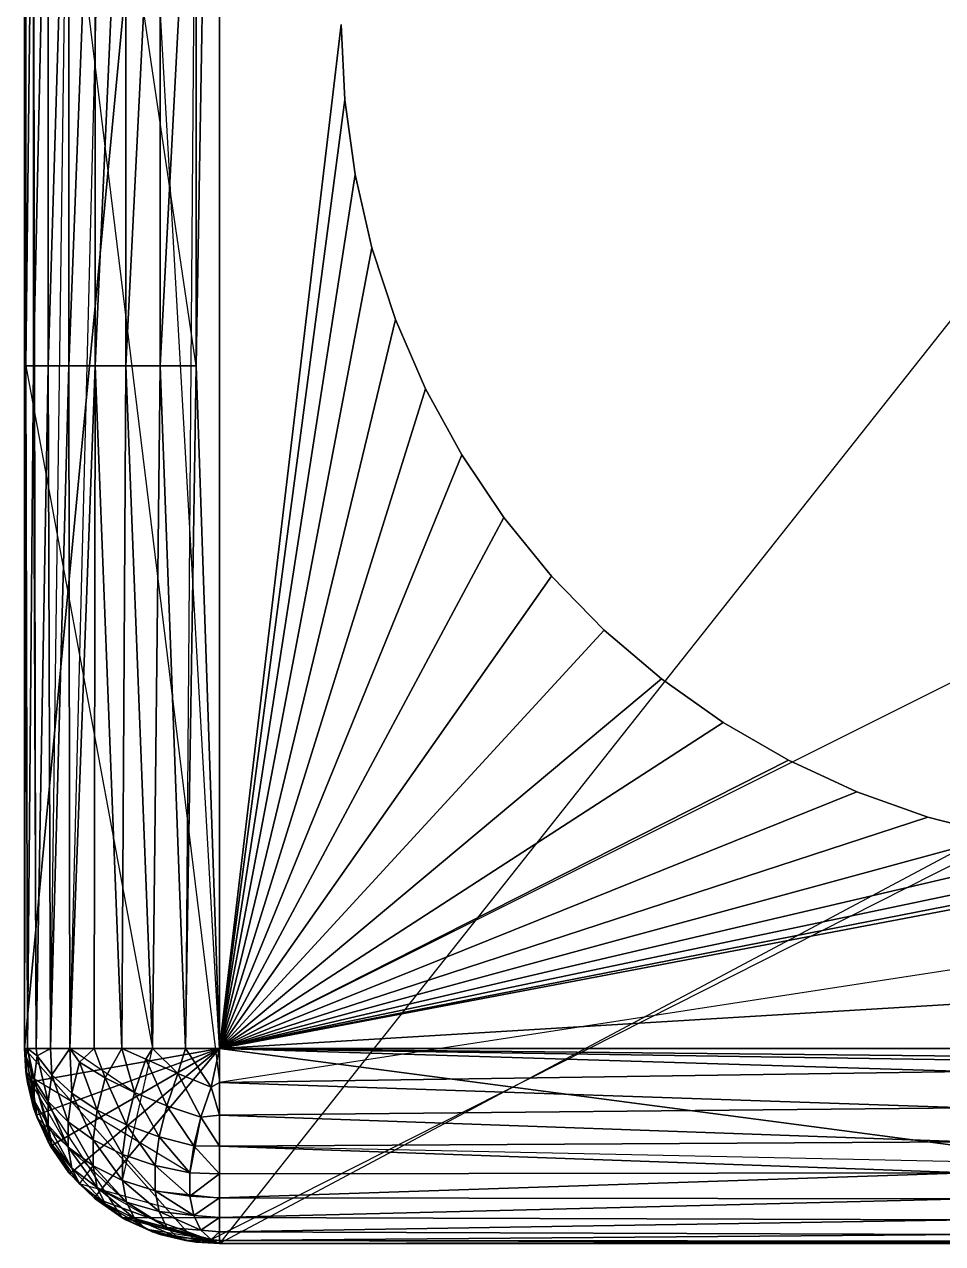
# Model space of a CAD drawing. Extents: x -1 to 48, y -1.5 to 23.
# Drawn here: x -0.97 to 8.25, y -1.47 to 10.77 of the extents above; entities that cross this region are included whole.
import ezdxf

# ---------------------------------------------------------------- set-up
doc = ezdxf.new("R2010")
doc.units = 0
doc.layers.get('0').update_dxf_attribs({"linetype": 'CONTINUOUS'})

msp = doc.modelspace()

# ---------------------------------------------------------------- linework, layer by layer
at = {"color": 7}
for points in [[(46.024, 23.012, 9.791), (0.984, 0.492, 9.791), (-0.974, 0.492, 9.791), (0.984, 21.054, 9.791), (0.984, 0.492, 9.791), (-0.274, 22.554, 9.791), (0.005, 22.75, 9.791), (0.984, 23.012, 9.791), (-0.274, 22.554, 9.791), (0.984, 23.012, 9.791), (0.005, 22.75, 9.791), (0.314, 22.894, 9.791), (0.984, 23.012, 9.791), (0.644, 22.982, 9.791), (0.984, 23.012, 9.791), (0.314, 22.894, 9.791), (0.644, 22.982, 9.791), (47.283, 22.554, 9.791)], [(46.467, 22.76, -1.832), (0.984, -1.466, 9.791), (0.984, -1.466, -0.979), (0.752, -1.452, 3.427), (0.984, -1.466, 9.791), (0.644, -1.436, 9.791), (0.752, -1.452, 3.427), (0.388, -1.373, 3.427), (0.644, -1.436, 9.791), (0.314, -1.348, 9.791), (0.388, -1.373, 3.427), (0.046, -1.227, 3.427), (0.314, -1.348, 9.791), (0.005, -1.204, 9.791), (0.046, -1.227, 3.427), (-0.263, -1.018, 3.427), (0.005, -1.204, 9.791), (-0.274, -1.008, 9.791), (-0.263, -1.018, 3.427), (-0.516, -0.767, 9.791), (-0.274, -1.008, 9.791), (-0.274, -1.008, 9.791), (0.005, -1.204, 9.791), (-0.263, -1.018, 3.427), (-0.274, -1.008, 9.791), (0.314, -1.348, -0.979), (0.388, -1.373, 3.427), (0.644, -1.436, -0.979), (0.314, -1.348, -0.979), (0.314, -1.348, -0.979), (0.046, -1.227, 3.427), (0.388, -1.373, 3.427), (0.314, -1.348, -0.979), (0.314, -1.348, -0.979), (0.005, -1.204, -0.979), (0.046, -1.227, 3.427), (0.314, -1.348, -0.979), (0.046, -1.227, 3.427), (0.005, -1.204, -0.979), (-0.263, -1.018, 3.427), (0.046, -1.227, 3.427), (-0.263, -1.018, 3.427), (0.005, -1.204, -0.979), (-0.274, -1.008, -0.979), (-0.263, -1.018, 3.427), (-0.516, -0.767, -0.979), (-0.263, -1.018, 3.427), (-0.274, -1.008, -0.979), (-0.516, -0.767, -0.979), (-0.516, -0.767, -0.979), (-0.526, -0.755, 3.427), (-0.263, -1.018, 3.427), (-0.516, -0.767, -0.979), (-0.516, -0.767, -0.979), (-0.712, -0.487, -0.979), (-0.526, -0.755, 3.427), (-0.516, -0.767, -0.979), (-0.526, -0.755, 3.427), (-0.712, -0.487, -0.979), (-0.734, -0.446, 3.427), (-0.526, -0.755, 3.427), (-0.712, -0.487, 9.791), (-0.734, -0.446, 3.427), (-0.856, -0.178, 9.791), (-0.712, -0.487, 9.791), (-0.712, -0.487, 9.791), (-0.526, -0.755, 3.427), (-0.734, -0.446, 3.427), (-0.712, -0.487, 9.791), (-0.712, -0.487, 9.791), (-0.516, -0.767, 9.791), (-0.526, -0.755, 3.427), (-0.712, -0.487, 9.791), (-0.526, -0.755, 3.427), (-0.516, -0.767, 9.791), (-0.263, -1.018, 3.427), (-0.526, -0.755, 3.427), (-0.712, -0.487, -0.979), (-0.856, -0.178, -0.979), (-0.734, -0.446, 3.427), (-0.712, -0.487, -0.979), (-0.734, -0.446, 3.427), (-0.856, -0.178, -0.979), (-0.881, -0.104, 3.427), (-0.734, -0.446, 3.427), (-0.856, -0.178, 9.791), (-0.881, -0.104, 3.427), (-0.944, 0.152, 9.791), (-0.856, -0.178, 9.791), (-0.856, -0.178, 9.791), (-0.734, -0.446, 3.427), (-0.881, -0.104, 3.427), (-0.856, -0.178, 9.791), (-0.856, -0.178, -0.979), (-0.944, 0.152, -0.979), (-0.881, -0.104, 3.427), (-0.856, -0.178, -0.979), (-0.881, -0.104, 3.427), (-0.944, 0.152, -0.979), (-0.96, 0.26, 3.427), (-0.881, -0.104, 3.427), (-0.944, 0.152, 9.791), (-0.96, 0.26, 3.427), (-0.974, 0.492, 9.791), (-0.944, 0.152, 9.791), (-0.944, 0.152, 9.791), (-0.881, -0.104, 3.427), (-0.96, 0.26, 3.427), (-0.944, 0.152, 9.791), (-0.944, 0.152, -0.979), (-0.974, 0.492, -0.979), (-0.96, 0.26, 3.427), (-0.944, 0.152, -0.979), (-0.96, 0.26, 3.427), (-0.974, 0.492, -0.979), (-0.974, 0.492, 9.791), (-0.96, 0.26, 3.427), (0.005, -1.204, 9.791), (0.314, -1.348, 9.791), (0.046, -1.227, 3.427), (0.005, -1.204, 9.791), (0.314, -1.348, 9.791), (0.644, -1.436, 9.791), (0.388, -1.373, 3.427), (0.314, -1.348, 9.791), (0.644, -1.436, 9.791), (0.984, -1.466, 9.791), (0.752, -1.452, 3.427), (0.644, -1.436, 9.791), (0.984, -1.466, -0.979), (0.644, -1.436, -0.979), (0.752, -1.452, 3.427), (0.984, -1.466, -0.979), (0.752, -1.452, 3.427), (0.644, -1.436, -0.979), (0.388, -1.373, 3.427), (0.752, -1.452, 3.427), (-0.974, 0.492, -0.979), (-0.974, 21.054, -0.979), (-0.974, 0.492, 9.791), (-0.974, 0.492, -0.979), (-0.974, 0.492, 9.791), (-0.974, 21.054, -0.979)], [(-0.734, 14.2, -1.918), (0.984, 0.152, -2.908), (0.984, 0.492, -2.937), (0.901, 0.106, -2.897), (0.984, 0.152, -2.908), (0.984, -0.178, -2.819), (0.901, 0.106, -2.897), (0.797, -0.196, -2.803), (0.984, -0.178, -2.819), (0.984, -0.487, -2.675), (0.797, -0.196, -2.803), (0.726, -0.486, -2.656), (0.984, -0.487, -2.675), (0.984, -0.767, -2.479), (0.726, -0.486, -2.656), (0.689, -0.754, -2.461), (0.984, -0.767, -2.479), (0.689, -0.99, -2.225), (0.689, -0.754, -2.461), (0.339, -0.683, -2.407), (0.689, -0.99, -2.225), (0.339, -0.936, -2.154), (0.339, -0.683, -2.407), (0.011, -0.571, -2.305), (0.339, -0.936, -2.154), (0.011, -0.833, -2.043), (0.011, -0.571, -2.305), (-0.284, -0.424, -2.157), (0.011, -0.833, -2.043), (-0.284, -0.686, -1.895), (-0.284, -0.424, -2.157), (-0.536, -0.245, -1.969), (-0.284, -0.686, -1.895), (-0.536, -0.498, -1.716), (-0.536, -0.245, -1.969), (-0.736, -0.041, -1.748), (-0.536, -0.498, -1.716), (-0.736, -0.277, -1.512), (-0.736, -0.041, -1.748), (-0.877, 0.181, -1.501), (-0.736, -0.277, -1.512), (-0.877, -0.029, -1.29), (-0.877, 0.181, -1.501), (-0.956, 0.413, -1.235), (-0.877, -0.029, -1.29), (-0.956, 0.236, -1.058), (-0.956, 0.413, -1.235), (-0.974, 0.492, -0.979), (-0.956, 0.236, -1.058), (-0.944, 0.152, -0.979), (-0.956, 0.236, -1.058), (-0.974, 0.492, -0.979), (-0.944, 0.152, -0.979), (-0.944, 0.152, -0.979), (-0.877, -0.029, -1.29), (-0.956, 0.236, -1.058), (-0.944, 0.152, -0.979), (-0.944, 0.152, -0.979), (-0.845, -0.203, -1.052), (-0.877, -0.029, -1.29), (-0.944, 0.152, -0.979), (-0.944, 0.152, -0.979), (-0.856, -0.178, -0.979), (-0.845, -0.203, -1.052), (-0.944, 0.152, -0.979), (-0.845, -0.203, -1.052), (-0.856, -0.178, -0.979), (-0.712, -0.487, -0.979), (-0.845, -0.203, -1.052), (-0.7, -0.472, -1.245), (-0.712, -0.487, -0.979), (-0.516, -0.767, -0.979), (-0.7, -0.472, -1.245), (-0.42, -0.866, -1.117), (-0.516, -0.767, -0.979), (-0.274, -1.008, -0.979), (-0.42, -0.866, -1.117), (-0.164, -1.067, -1.274), (-0.274, -1.008, -0.979), (0.005, -1.204, -0.979), (-0.164, -1.067, -1.274), (0.131, -1.214, -1.422), (0.005, -1.204, -0.979), (0.247, -1.319, -1.086), (0.131, -1.214, -1.422), (0.567, -1.405, -1.229), (0.247, -1.319, -1.086), (0.314, -1.348, -0.979), (0.567, -1.405, -1.229), (0.644, -1.436, -0.979), (0.567, -1.405, -1.229), (0.314, -1.348, -0.979), (0.644, -1.436, -0.979), (0.644, -1.436, -0.979), (0.901, -1.426, -1.365), (0.567, -1.405, -1.229), (0.644, -1.436, -0.979), (0.644, -1.436, -0.979), (0.984, -1.466, -0.979), (0.901, -1.426, -1.365), (0.644, -1.436, -0.979), (0.901, -1.426, -1.365), (0.984, -1.466, -0.979), (0.984, -1.436, -1.319), (0.901, -1.426, -1.365), (0.984, -1.348, -1.649), (0.901, -1.426, -1.365), (0.984, -1.436, -1.319), (0.984, -1.348, -1.649), (0.984, -1.348, -1.649), (0.797, -1.332, -1.667), (0.901, -1.426, -1.365), (0.984, -1.348, -1.649), (0.984, -1.348, -1.649), (0.984, -1.204, -1.958), (0.797, -1.332, -1.667), (0.984, -1.348, -1.649), (0.797, -1.332, -1.667), (0.984, -1.204, -1.958), (0.726, -1.185, -1.957), (0.797, -1.332, -1.667), (0.378, -1.145, -1.866), (0.726, -1.185, -1.957), (0.339, -0.936, -2.154), (0.378, -1.145, -1.866), (0.011, -0.833, -2.043), (0.339, -0.936, -2.154), (0.011, -0.571, -2.305), (0.011, -0.833, -2.043), (0.011, -0.833, -2.043), (0.378, -1.145, -1.866), (0.339, -0.936, -2.154), (0.011, -0.833, -2.043), (0.011, -0.833, -2.043), (0.052, -1.05, -1.745), (0.378, -1.145, -1.866), (0.011, -0.833, -2.043), (0.011, -0.833, -2.043), (-0.284, -0.686, -1.895), (0.052, -1.05, -1.745), (0.011, -0.833, -2.043), (0.011, -0.833, -2.043), (-0.284, -0.424, -2.157), (-0.284, -0.686, -1.895), (0.011, -0.833, -2.043), (0.314, 0.492, -2.819), (0.567, 0.242, -2.876), (0.644, 0.492, -2.908), (0.314, 0.492, -2.819), (0.314, 0.492, -2.819), (0.247, 0.386, -2.79), (0.567, 0.242, -2.876), (0.314, 0.492, -2.819), (0.314, 0.492, -2.819), (0.005, 0.492, -2.675), (0.247, 0.386, -2.79), (0.314, 0.492, -2.819), (0.247, 0.386, -2.79), (0.005, 0.492, -2.675), (0.131, 0.05, -2.685), (0.247, 0.386, -2.79), (0.455, -0.083, -2.775), (0.131, 0.05, -2.685), (0.378, -0.395, -2.617), (0.455, -0.083, -2.775), (0.726, -0.486, -2.656), (0.378, -0.395, -2.617), (0.689, -0.754, -2.461), (0.726, -0.486, -2.656), (0.726, -0.486, -2.656), (0.455, -0.083, -2.775), (0.378, -0.395, -2.617), (0.726, -0.486, -2.656), (0.726, -0.486, -2.656), (0.797, -0.196, -2.803), (0.455, -0.083, -2.775), (0.726, -0.486, -2.656), (0.455, -0.083, -2.775), (0.797, -0.196, -2.803), (0.567, 0.242, -2.876), (0.455, -0.083, -2.775), (0.247, 0.386, -2.79), (0.455, -0.083, -2.775), (0.567, 0.242, -2.876), (0.247, 0.386, -2.79), (0.247, 0.386, -2.79), (0.131, 0.05, -2.685), (0.455, -0.083, -2.775), (0.247, 0.386, -2.79), (0.131, 0.05, -2.685), (0.005, 0.492, -2.675), (-0.164, 0.197, -2.538), (0.131, 0.05, -2.685), (0.052, -0.273, -2.522), (-0.164, 0.197, -2.538), (-0.243, -0.126, -2.374), (0.052, -0.273, -2.522), (0.011, -0.571, -2.305), (-0.243, -0.126, -2.374), (-0.284, -0.424, -2.157), (0.011, -0.571, -2.305), (0.011, -0.571, -2.305), (0.052, -0.273, -2.522), (-0.243, -0.126, -2.374), (0.011, -0.571, -2.305), (0.011, -0.571, -2.305), (0.339, -0.683, -2.407), (0.052, -0.273, -2.522), (0.011, -0.571, -2.305), (0.052, -0.273, -2.522), (0.339, -0.683, -2.407), (0.378, -0.395, -2.617), (0.052, -0.273, -2.522), (0.131, 0.05, -2.685), (0.052, -0.273, -2.522), (0.378, -0.395, -2.617), (0.131, 0.05, -2.685), (0.131, 0.05, -2.685), (-0.164, 0.197, -2.538), (0.052, -0.273, -2.522), (0.131, 0.05, -2.685), (-0.516, 0.492, -2.238), (-0.42, 0.355, -2.337), (-0.274, 0.492, -2.479), (-0.516, 0.492, -2.238), (-0.516, 0.492, -2.238), (-0.497, 0.043, -2.179), (-0.42, 0.355, -2.337), (-0.516, 0.492, -2.238), (-0.516, 0.492, -2.238), (-0.7, 0.227, -1.943), (-0.497, 0.043, -2.179), (-0.516, 0.492, -2.238), (-0.516, 0.492, -2.238), (-0.712, 0.492, -1.958), (-0.7, 0.227, -1.943), (-0.516, 0.492, -2.238), (-0.7, 0.227, -1.943), (-0.712, 0.492, -1.958), (-0.845, 0.42, -1.674), (-0.7, 0.227, -1.943), (-0.736, -0.041, -1.748), (-0.845, 0.42, -1.674), (-0.877, 0.181, -1.501), (-0.736, -0.041, -1.748), (-0.736, -0.041, -1.748), (-0.7, 0.227, -1.943), (-0.845, 0.42, -1.674), (-0.736, -0.041, -1.748), (-0.736, -0.041, -1.748), (-0.536, -0.245, -1.969), (-0.7, 0.227, -1.943), (-0.736, -0.041, -1.748), (-0.7, 0.227, -1.943), (-0.536, -0.245, -1.969), (-0.497, 0.043, -2.179), (-0.7, 0.227, -1.943), (-0.497, 0.043, -2.179), (-0.536, -0.245, -1.969), (-0.284, -0.424, -2.157), (-0.497, 0.043, -2.179), (-0.243, -0.126, -2.374), (-0.497, 0.043, -2.179), (-0.284, -0.424, -2.157), (-0.243, -0.126, -2.374), (-0.243, -0.126, -2.374), (-0.42, 0.355, -2.337), (-0.497, 0.043, -2.179), (-0.243, -0.126, -2.374), (-0.243, -0.126, -2.374), (-0.164, 0.197, -2.538), (-0.42, 0.355, -2.337), (-0.243, -0.126, -2.374), (-0.42, 0.355, -2.337), (-0.164, 0.197, -2.538), (-0.274, 0.492, -2.479), (-0.42, 0.355, -2.337), (-0.274, 0.492, -2.479), (-0.164, 0.197, -2.538), (0.005, 0.492, -2.675), (-0.274, 0.492, -2.479), (-0.712, 0.492, -1.958), (-0.856, 0.492, -1.649), (-0.845, 0.42, -1.674), (-0.712, 0.492, -1.958), (-0.845, 0.42, -1.674), (-0.856, 0.492, -1.649), (-0.944, 0.492, -1.319), (-0.845, 0.42, -1.674), (-0.877, 0.181, -1.501), (-0.944, 0.492, -1.319), (-0.956, 0.413, -1.235), (-0.877, 0.181, -1.501), (-0.877, 0.181, -1.501), (-0.845, 0.42, -1.674), (-0.944, 0.492, -1.319), (-0.877, 0.181, -1.501), (-0.944, 0.492, -1.319), (-0.974, 0.492, -0.979), (-0.956, 0.413, -1.235), (-0.944, 0.492, -1.319), (-0.845, -0.203, -1.052), (-0.712, -0.487, -0.979), (-0.7, -0.472, -1.245), (-0.845, -0.203, -1.052), (-0.877, -0.029, -1.29), (-0.7, -0.472, -1.245), (-0.736, -0.277, -1.512), (-0.877, -0.029, -1.29), (-0.877, 0.181, -1.501), (-0.877, -0.029, -1.29), (-0.736, -0.277, -1.512), (-0.877, 0.181, -1.501), (-0.7, -0.472, -1.245), (-0.516, -0.767, -0.979), (-0.42, -0.866, -1.117), (-0.7, -0.472, -1.245), (-0.497, -0.708, -1.429), (-0.42, -0.866, -1.117), (-0.164, -1.067, -1.274), (-0.497, -0.708, -1.429), (-0.243, -0.903, -1.597), (-0.164, -1.067, -1.274), (0.131, -1.214, -1.422), (-0.243, -0.903, -1.597), (0.052, -1.05, -1.745), (0.131, -1.214, -1.422), (0.455, -1.304, -1.554), (0.052, -1.05, -1.745), (0.378, -1.145, -1.866), (0.455, -1.304, -1.554), (0.797, -1.332, -1.667), (0.378, -1.145, -1.866), (0.726, -1.185, -1.957), (0.378, -1.145, -1.866), (0.797, -1.332, -1.667), (0.726, -1.185, -1.957), (-0.42, -0.866, -1.117), (-0.274, -1.008, -0.979), (-0.164, -1.067, -1.274), (-0.42, -0.866, -1.117), (0.005, -1.204, -0.979), (0.314, -1.348, -0.979), (0.247, -1.319, -1.086), (0.005, -1.204, -0.979), (0.984, -1.204, -1.958), (0.984, -1.008, -2.238), (0.726, -1.185, -1.957), (0.984, -1.204, -1.958), (0.726, -1.185, -1.957), (0.984, -1.008, -2.238), (0.689, -0.99, -2.225), (0.726, -1.185, -1.957), (0.339, -0.936, -2.154), (0.689, -0.99, -2.225), (0.339, -0.683, -2.407), (0.339, -0.936, -2.154), (0.339, -0.936, -2.154), (0.726, -1.185, -1.957), (0.689, -0.99, -2.225), (0.339, -0.936, -2.154), (0.984, -1.008, -2.238), (0.984, -0.767, -2.479), (0.689, -0.99, -2.225), (0.984, -1.008, -2.238), (0.689, -0.99, -2.225), (0.984, -0.767, -2.479), (0.689, -0.754, -2.461), (0.689, -0.99, -2.225), (0.984, -0.767, -2.479), (0.984, -0.487, -2.675), (0.726, -0.486, -2.656), (0.984, -0.767, -2.479), (0.984, -0.487, -2.675), (0.984, -0.178, -2.819), (0.797, -0.196, -2.803), (0.984, -0.487, -2.675), (0.984, -0.178, -2.819), (0.984, 0.152, -2.908), (0.901, 0.106, -2.897), (0.984, -0.178, -2.819), (0.984, 0.492, -2.937), (0.644, 0.492, -2.908), (0.901, 0.106, -2.897), (0.984, 0.492, -2.937), (0.901, 0.106, -2.897), (0.644, 0.492, -2.908), (0.567, 0.242, -2.876), (0.901, 0.106, -2.897), (0.797, -0.196, -2.803), (0.901, 0.106, -2.897), (0.567, 0.242, -2.876), (0.797, -0.196, -2.803), (0.689, -0.754, -2.461), (0.378, -0.395, -2.617), (0.339, -0.683, -2.407), (0.689, -0.754, -2.461), (-0.956, 0.236, -1.058), (-0.877, -0.029, -1.29), (-0.956, 0.413, -1.235), (-0.956, 0.236, -1.058), (-0.536, -0.498, -1.716), (-0.736, -0.041, -1.748), (-0.736, -0.277, -1.512), (-0.536, -0.498, -1.716), (-0.497, -0.708, -1.429), (-0.736, -0.277, -1.512), (-0.7, -0.472, -1.245), (-0.497, -0.708, -1.429), (-0.42, -0.866, -1.117), (-0.497, -0.708, -1.429), (-0.7, -0.472, -1.245), (-0.42, -0.866, -1.117), (-0.284, -0.686, -1.895), (-0.536, -0.245, -1.969), (-0.536, -0.498, -1.716), (-0.284, -0.686, -1.895), (-0.243, -0.903, -1.597), (-0.536, -0.498, -1.716), (-0.497, -0.708, -1.429), (-0.243, -0.903, -1.597), (-0.164, -1.067, -1.274), (-0.243, -0.903, -1.597), (-0.497, -0.708, -1.429), (-0.164, -1.067, -1.274), (-0.497, -0.708, -1.429), (-0.536, -0.498, -1.716), (-0.736, -0.277, -1.512), (-0.497, -0.708, -1.429), (-0.845, -0.203, -1.052), (-0.7, -0.472, -1.245), (-0.877, -0.029, -1.29), (-0.845, -0.203, -1.052), (0.052, -1.05, -1.745), (-0.284, -0.686, -1.895), (-0.243, -0.903, -1.597), (0.052, -1.05, -1.745), (0.131, -1.214, -1.422), (0.052, -1.05, -1.745), (-0.243, -0.903, -1.597), (0.131, -1.214, -1.422), (-0.243, -0.903, -1.597), (-0.284, -0.686, -1.895), (-0.536, -0.498, -1.716), (-0.243, -0.903, -1.597), (0.455, -1.304, -1.554), (0.378, -1.145, -1.866), (0.052, -1.05, -1.745), (0.455, -1.304, -1.554), (0.005, -1.204, -0.979), (0.131, -1.214, -1.422), (-0.164, -1.067, -1.274), (0.005, -1.204, -0.979), (0.901, -1.426, -1.365), (0.797, -1.332, -1.667), (0.455, -1.304, -1.554), (0.901, -1.426, -1.365), (0.567, -1.405, -1.229), (0.455, -1.304, -1.554), (0.131, -1.214, -1.422), (0.567, -1.405, -1.229), (0.247, -1.319, -1.086), (0.567, -1.405, -1.229), (0.131, -1.214, -1.422), (0.247, -1.319, -1.086), (0.901, -1.426, -1.365), (0.455, -1.304, -1.554), (0.567, -1.405, -1.229), (0.901, -1.426, -1.365), (46.024, 21.394, -2.908)], [(-0.974, 21.054, -0.979), (-0.974, 0.492, -0.979), (-0.974, 0.492, -0.979), (-0.96, 7.346, -1.212), (-0.96, 14.2, -1.212), (-0.974, 0.492, -0.979), (-0.974, 0.492, -0.979), (-0.944, 0.492, -1.319), (-0.96, 7.346, -1.212), (-0.974, 0.492, -0.979), (-0.96, 7.346, -1.212), (-0.944, 0.492, -1.319), (-0.881, 7.346, -1.575), (-0.96, 7.346, -1.212), (-0.881, 14.2, -1.575), (-0.881, 7.346, -1.575), (-0.734, 14.2, -1.918)], [(-0.974, 21.054, 9.791), (-0.974, 0.492, 9.791), (-0.974, 21.054, 9.791)], [(46.024, -1.466, 9.791), (0.644, -1.436, 9.791), (0.314, -1.348, 9.791), (0.984, -1.466, 9.791), (0.644, -1.436, 9.791), (0.984, -1.466, 9.791), (0.314, -1.348, 9.791), (0.005, -1.204, 9.791), (0.984, -1.466, 9.791), (-0.274, -1.008, 9.791), (0.984, -1.466, 9.791), (0.005, -1.204, 9.791), (-0.274, -1.008, 9.791), (-0.274, -1.008, 9.791), (0.984, 0.492, 9.791), (0.984, -1.466, 9.791), (-0.274, -1.008, 9.791), (-0.274, -1.008, 9.791), (-0.516, -0.767, 9.791), (0.984, 0.492, 9.791), (-0.274, -1.008, 9.791), (0.984, 0.492, 9.791), (-0.516, -0.767, 9.791), (-0.712, -0.487, 9.791), (0.984, 0.492, 9.791), (-0.856, -0.178, 9.791), (0.984, 0.492, 9.791), (-0.712, -0.487, 9.791), (-0.856, -0.178, 9.791), (-0.856, -0.178, 9.791), (-0.944, 0.152, 9.791), (0.984, 0.492, 9.791), (-0.856, -0.178, 9.791), (0.984, 0.492, 9.791), (-0.944, 0.152, 9.791), (-0.974, 0.492, 9.791), (0.984, 0.492, 9.791), (0.984, 21.054, 9.791), (-0.974, 0.492, 9.791), (-0.974, 21.054, 9.791)], [(-0.96, 14.2, -1.212), (-0.96, 7.346, -1.212), (-0.96, 7.346, -1.212), (-0.881, 7.346, -1.575), (-0.881, 14.2, -1.575), (-0.96, 7.346, -1.212), (0.314, 0.492, -2.819), (0.644, 0.492, -2.908), (0.388, 7.346, -2.844), (0.314, 0.492, -2.819), (0.388, 7.346, -2.844), (0.644, 0.492, -2.908), (0.752, 7.346, -2.924), (0.388, 7.346, -2.844), (0.752, 14.2, -2.924), (0.752, 7.346, -2.924), (0.984, 21.054, -2.937)], [(0.046, 14.2, -2.698), (-0.263, 7.346, -2.489), (-0.263, 14.2, -2.489), (-0.526, 7.346, -2.226), (-0.263, 7.346, -2.489), (-0.516, 0.492, -2.238), (-0.526, 7.346, -2.226), (-0.712, 0.492, -1.958), (-0.516, 0.492, -2.238), (-0.516, 0.492, -2.238), (-0.263, 7.346, -2.489), (-0.526, 7.346, -2.226), (-0.516, 0.492, -2.238), (-0.516, 0.492, -2.238), (-0.274, 0.492, -2.479), (-0.263, 7.346, -2.489), (-0.516, 0.492, -2.238), (0.005, 21.054, -2.675)], [(0.752, 14.2, -2.924), (0.388, 7.346, -2.844), (0.752, 7.346, -2.924), (0.752, 14.2, -2.924), (0.644, 0.492, -2.908), (0.984, 0.492, -2.937), (0.752, 7.346, -2.924), (0.644, 0.492, -2.908), (0.752, 7.346, -2.924), (0.984, 0.492, -2.937), (0.984, 21.054, -2.937), (0.752, 7.346, -2.924), (-0.263, 14.2, -2.489), (-0.263, 7.346, -2.489), (0.046, 14.2, -2.698)], [(0.984, 21.054, -2.937), (0.984, 0.492, -2.937), (0.984, 21.054, -2.937)], [(46.024, 21.054, 9.791), (0.984, 21.054, 0), (0.984, 21.054, 9.791), (46.024, 21.054, 9.791), (0.984, 21.054, 0), (0.984, 0.492, 0), (0.984, 21.054, 9.791), (0.984, 21.054, 0), (0.984, 21.054, 9.791), (0.984, 0.492, 0), (0.984, 0.492, 9.791), (0.984, 21.054, 9.791), (46.024, 0.492, 0)], [(9.579, 2.505, 0), (0.984, 0.492, 0), (0.984, 0.492, 0), (8.098, 2.814, 0), (8.832, 2.626, 0), (0.984, 0.492, 0), (0.984, 0.492, 0), (7.385, 3.068, 0), (8.098, 2.814, 0), (0.984, 0.492, 0), (0.984, 0.492, 0), (6.698, 3.386, 0), (7.385, 3.068, 0), (0.984, 0.492, 0), (0.984, 0.492, 0), (6.042, 3.765, 0), (6.698, 3.386, 0), (0.984, 0.492, 0), (0.984, 0.492, 0), (5.424, 4.202, 0), (6.042, 3.765, 0), (0.984, 0.492, 0), (0.984, 0.492, 0), (4.848, 4.693, 0), (5.424, 4.202, 0), (0.984, 0.492, 0), (0.984, 0.492, 0), (4.318, 5.235, 0), (4.848, 4.693, 0), (0.984, 0.492, 0), (0.984, 0.492, 0), (3.841, 5.822, 0), (4.318, 5.235, 0), (0.984, 0.492, 0), (0.984, 0.492, 0), (3.419, 6.451, 0), (3.841, 5.822, 0), (0.984, 0.492, 0), (0.984, 0.492, 0), (3.055, 7.115, 0), (3.419, 6.451, 0), (0.984, 0.492, 0), (0.984, 0.492, 0), (2.754, 7.81, 0), (3.055, 7.115, 0), (0.984, 0.492, 0), (0.984, 0.492, 0), (2.516, 8.529, 0), (2.754, 7.81, 0), (0.984, 0.492, 0), (0.984, 0.492, 0), (2.346, 9.266, 0), (2.516, 8.529, 0), (0.984, 0.492, 0), (0.984, 0.492, 0), (2.243, 10.017, 0), (2.346, 9.266, 0), (0.984, 0.492, 0), (0.984, 0.492, 0), (2.208, 10.773, 0), (2.243, 10.017, 0), (0.984, 0.492, 0), (0.984, 0.492, 0), (0.984, 21.054, 0)], [(15.859, 17.312, 0), (0.984, -1.466, -0.979), (15.847, -1.466, 4.896)], [(-0.96, 14.2, -1.212), (-0.974, 0.492, -0.979), (-0.96, 14.2, -1.212)], [(-0.881, 14.2, -1.575), (-0.96, 7.346, -1.212), (-0.881, 14.2, -1.575)], [(-0.526, 14.2, -2.226), (-0.734, 7.346, -1.918), (-0.734, 14.2, -1.918), (-0.881, 7.346, -1.575), (-0.734, 7.346, -1.918), (-0.856, 0.492, -1.649), (-0.881, 7.346, -1.575), (-0.944, 0.492, -1.319), (-0.856, 0.492, -1.649), (-0.856, 0.492, -1.649), (-0.734, 7.346, -1.918), (-0.881, 7.346, -1.575), (-0.856, 0.492, -1.649), (-0.881, 14.2, -1.575)], [(-0.263, 14.2, -2.489), (-0.526, 7.346, -2.226), (-0.526, 14.2, -2.226), (-0.734, 7.346, -1.918), (-0.526, 7.346, -2.226), (-0.712, 0.492, -1.958), (-0.734, 7.346, -1.918), (-0.856, 0.492, -1.649), (-0.712, 0.492, -1.958), (-0.712, 0.492, -1.958), (-0.526, 7.346, -2.226), (-0.734, 7.346, -1.918), (-0.712, 0.492, -1.958), (-0.526, 14.2, -2.226)], [(-0.734, 14.2, -1.918), (-0.734, 7.346, -1.918), (-0.526, 14.2, -2.226)], [(-0.526, 14.2, -2.226), (-0.526, 7.346, -2.226), (-0.263, 14.2, -2.489)], [(0.388, 14.2, -2.844), (0.046, 7.346, -2.698), (0.046, 14.2, -2.698), (-0.263, 7.346, -2.489), (0.046, 7.346, -2.698), (0.005, 0.492, -2.675), (-0.263, 7.346, -2.489), (-0.274, 0.492, -2.479), (0.005, 0.492, -2.675), (0.005, 0.492, -2.675), (0.046, 7.346, -2.698), (-0.263, 7.346, -2.489), (0.005, 0.492, -2.675), (0.005, 0.492, -2.675), (0.314, 0.492, -2.819), (0.046, 7.346, -2.698), (0.005, 0.492, -2.675), (0.046, 7.346, -2.698), (0.314, 0.492, -2.819), (0.388, 7.346, -2.844), (0.046, 7.346, -2.698), (0.388, 14.2, -2.844), (0.388, 7.346, -2.844), (0.752, 14.2, -2.924)], [(0.388, 14.2, -2.844), (0.046, 7.346, -2.698), (0.388, 7.346, -2.844), (0.388, 14.2, -2.844)], [(0.046, 14.2, -2.698), (0.046, 7.346, -2.698), (0.388, 14.2, -2.844)], [(8.832, 2.626, -2.937), (0.984, 0.492, -2.937), (9.579, 2.505, -2.937), (0.984, 0.492, -2.937), (8.832, 2.626, -2.937), (8.098, 2.814, -2.937), (0.984, 0.492, -2.937), (7.385, 3.068, -2.937), (0.984, 0.492, -2.937), (8.098, 2.814, -2.937), (7.385, 3.068, -2.937), (7.385, 3.068, -2.937), (6.698, 3.386, -2.937), (0.984, 0.492, -2.937), (7.385, 3.068, -2.937), (0.984, 0.492, -2.937), (6.698, 3.386, -2.937), (6.042, 3.765, -2.937), (0.984, 0.492, -2.937), (5.424, 4.202, -2.937), (0.984, 0.492, -2.937), (6.042, 3.765, -2.937), (5.424, 4.202, -2.937), (5.424, 4.202, -2.937), (4.848, 4.693, -2.937), (0.984, 0.492, -2.937), (5.424, 4.202, -2.937), (0.984, 0.492, -2.937), (4.848, 4.693, -2.937), (4.318, 5.235, -2.937), (0.984, 0.492, -2.937), (3.841, 5.822, -2.937), (0.984, 0.492, -2.937), (4.318, 5.235, -2.937), (3.841, 5.822, -2.937), (3.841, 5.822, -2.937), (3.419, 6.451, -2.937), (0.984, 0.492, -2.937), (3.841, 5.822, -2.937), (0.984, 0.492, -2.937), (3.419, 6.451, -2.937), (3.055, 7.115, -2.937), (0.984, 0.492, -2.937), (2.754, 7.81, -2.937), (0.984, 0.492, -2.937), (3.055, 7.115, -2.937), (2.754, 7.81, -2.937), (2.754, 7.81, -2.937), (2.516, 8.529, -2.937), (0.984, 0.492, -2.937), (2.754, 7.81, -2.937), (0.984, 0.492, -2.937), (2.516, 8.529, -2.937), (2.346, 9.266, -2.937), (0.984, 0.492, -2.937), (2.243, 10.017, -2.937), (0.984, 0.492, -2.937), (2.346, 9.266, -2.937), (2.243, 10.017, -2.937), (2.243, 10.017, -2.937), (2.208, 10.773, -2.937), (0.984, 0.492, -2.937), (2.243, 10.017, -2.937), (0.984, 0.492, -2.937), (2.208, 10.773, -2.937)], [(2.208, 10.773, 0), (0.984, 0.492, 0), (2.208, 10.773, 0)], [(8.832, 2.626, 0), (8.098, 2.814, 0), (8.832, 2.626, -2.937), (8.098, 2.814, -2.937), (8.098, 2.814, 0), (7.385, 3.068, 0), (8.098, 2.814, -2.937), (7.385, 3.068, -2.937), (7.385, 3.068, 0), (6.698, 3.386, 0), (7.385, 3.068, -2.937), (6.698, 3.386, -2.937), (6.698, 3.386, 0), (6.042, 3.765, 0), (6.698, 3.386, -2.937), (6.042, 3.765, -2.937), (6.042, 3.765, 0), (5.424, 4.202, 0), (6.042, 3.765, -2.937), (5.424, 4.202, -2.937), (5.424, 4.202, 0), (4.848, 4.693, 0), (5.424, 4.202, -2.937), (4.848, 4.693, -2.937), (4.848, 4.693, 0), (4.318, 5.235, 0), (4.848, 4.693, -2.937), (4.318, 5.235, -2.937), (4.318, 5.235, 0), (3.841, 5.822, 0), (4.318, 5.235, -2.937), (3.841, 5.822, -2.937), (3.841, 5.822, 0), (3.419, 6.451, 0), (3.841, 5.822, -2.937), (3.419, 6.451, -2.937), (3.419, 6.451, 0), (3.055, 7.115, 0), (3.419, 6.451, -2.937), (3.055, 7.115, -2.937), (3.055, 7.115, 0), (2.754, 7.81, 0), (3.055, 7.115, -2.937), (2.754, 7.81, -2.937), (2.754, 7.81, 0), (2.516, 8.529, 0), (2.754, 7.81, -2.937), (2.516, 8.529, -2.937), (2.516, 8.529, 0), (2.346, 9.266, 0), (2.516, 8.529, -2.937), (2.346, 9.266, -2.937), (2.346, 9.266, 0), (2.243, 10.017, 0), (2.346, 9.266, -2.937), (2.243, 10.017, -2.937), (2.243, 10.017, 0), (2.208, 10.773, 0), (2.243, 10.017, -2.937), (2.208, 10.773, -2.937)], [(8.832, 2.626, -2.937), (8.098, 2.814, 0), (8.098, 2.814, -2.937), (8.832, 2.626, -2.937), (8.098, 2.814, -2.937), (7.385, 3.068, 0), (7.385, 3.068, -2.937), (8.098, 2.814, -2.937), (7.385, 3.068, -2.937), (6.698, 3.386, 0), (6.698, 3.386, -2.937), (7.385, 3.068, -2.937), (6.698, 3.386, -2.937), (6.042, 3.765, 0), (6.042, 3.765, -2.937), (6.698, 3.386, -2.937), (6.042, 3.765, -2.937), (5.424, 4.202, 0), (5.424, 4.202, -2.937), (6.042, 3.765, -2.937), (5.424, 4.202, -2.937), (4.848, 4.693, 0), (4.848, 4.693, -2.937), (5.424, 4.202, -2.937), (4.848, 4.693, -2.937), (4.318, 5.235, 0), (4.318, 5.235, -2.937), (4.848, 4.693, -2.937), (4.318, 5.235, -2.937), (3.841, 5.822, 0), (3.841, 5.822, -2.937), (4.318, 5.235, -2.937), (3.841, 5.822, -2.937), (3.419, 6.451, 0), (3.419, 6.451, -2.937), (3.841, 5.822, -2.937), (3.419, 6.451, -2.937), (3.055, 7.115, 0), (3.055, 7.115, -2.937), (3.419, 6.451, -2.937), (3.055, 7.115, -2.937), (2.754, 7.81, 0), (2.754, 7.81, -2.937), (3.055, 7.115, -2.937), (2.754, 7.81, -2.937), (2.516, 8.529, 0), (2.516, 8.529, -2.937), (2.754, 7.81, -2.937), (2.516, 8.529, -2.937), (2.346, 9.266, 0), (2.346, 9.266, -2.937), (2.516, 8.529, -2.937), (2.346, 9.266, -2.937), (2.243, 10.017, 0), (2.243, 10.017, -2.937), (2.346, 9.266, -2.937), (2.243, 10.017, -2.937), (2.208, 10.773, 0)], [(2.208, 10.773, -2.937), (2.243, 10.017, -2.937), (2.208, 10.773, -2.937)], [(47.743, 7.346, -1.918), (0.984, 0.152, -2.908), (8.491, 0.26, -2.924), (0.984, 0.492, -2.937), (0.984, 0.152, -2.908), (0.984, 0.152, -2.908), (8.491, -0.104, -2.844)], [(10.335, 2.453, 0), (0.984, 0.492, 0), (0.984, 0.492, 0), (8.832, 2.626, 0)], [(46.024, 0.492, -2.937), (11.844, 2.555, -2.937), (0.984, 0.492, -2.937), (46.024, 0.492, -2.937)], [(11.092, 2.469, -2.937), (0.984, 0.492, -2.937), (11.844, 2.555, -2.937), (0.984, 0.492, -2.937), (11.092, 2.469, -2.937)], [(35.165, 2.555, 0), (11.844, 2.555, 0), (0.984, 0.492, 0), (35.165, 2.555, 0)], [(46.024, 0.492, 0), (0.984, 0.492, 0), (0.984, 0.492, 0), (11.844, 2.555, 0)], [(35.165, 2.555, 0), (0.984, 0.492, 0), (0.984, 0.492, 0), (11.092, 2.469, 0)], [(11.844, 2.555, 0), (0.984, 0.492, 0), (0.984, 0.492, 0), (10.335, 2.453, 0)], [(10.335, 2.453, -2.937), (0.984, 0.492, -2.937), (9.579, 2.505, -2.937), (0.984, 0.492, -2.937), (10.335, 2.453, -2.937)], [(11.092, 2.469, 0), (0.984, 0.492, 0), (0.984, 0.492, 0), (9.579, 2.505, 0)], [(31.011, -0.755, -2.489), (23.504, -0.446, -2.698), (31.011, -0.446, -2.698), (23.504, -0.104, -2.844), (23.504, -0.446, -2.698), (15.998, -0.104, -2.844), (23.504, -0.104, -2.844), (15.998, 0.26, -2.924), (15.998, -0.104, -2.844), (8.491, 0.26, -2.924), (15.998, 0.26, -2.924), (0.984, 0.492, -2.937), (8.491, 0.26, -2.924), (8.491, 0.26, -2.924), (15.998, -0.104, -2.844), (15.998, 0.26, -2.924), (8.491, 0.26, -2.924), (46.024, -1.008, -2.238)], [(46.024, 0.492, -2.937), (0.984, 0.492, -2.937), (23.504, 0.26, -2.924), (46.024, 0.492, -2.937), (23.504, 0.26, -2.924), (0.984, 0.492, -2.937), (15.998, 0.26, -2.924), (23.504, 0.26, -2.924), (23.504, -0.104, -2.844), (23.504, 0.26, -2.924), (15.998, 0.26, -2.924), (23.504, -0.104, -2.844), (23.504, -0.446, -2.698), (23.504, -0.104, -2.844), (15.998, -0.104, -2.844), (23.504, -0.446, -2.698), (38.518, -0.446, -2.698)], [(46.364, -1.436, 9.791), (15.847, 0.492, 9.791), (15.847, -1.466, 9.791), (0.984, 0.492, 9.791), (15.847, 0.492, 9.791), (0.984, 0.492, 9.791), (15.847, -1.466, 9.791), (0.984, -1.466, 9.791), (0.984, 0.492, 9.791), (47.983, 0.492, 9.791)], [(46.024, 0.492, 9.791), (15.847, 0.492, 9.791), (0.984, 0.492, 9.791), (15.847, 0.492, 4.896), (15.847, 0.492, 9.791), (15.847, 0.492, 4.896), (0.984, 0.492, 9.791), (0.984, 0.492, 0), (15.847, 0.492, 4.896), (46.024, 0.492, 0), (15.847, 0.492, 4.896), (0.984, 0.492, 0), (46.024, 0.492, 0)], [(8.491, 0.26, -2.924), (0.984, 0.152, -2.908), (0.984, 0.152, -2.908), (0.984, -0.178, -2.819), (8.491, -0.104, -2.844), (0.984, 0.152, -2.908), (8.491, -0.104, -2.844), (0.984, -0.178, -2.819), (8.491, -0.446, -2.698)], [(8.491, -0.104, -2.844), (0.984, -0.178, -2.819), (0.984, -0.487, -2.675), (8.491, -0.446, -2.698), (0.984, -0.178, -2.819), (8.491, -0.446, -2.698), (0.984, -0.487, -2.675), (8.491, -0.755, -2.489)], [(46.024, -1.436, -1.319), (0.984, -0.487, -2.675), (0.984, -0.767, -2.479), (8.491, -0.755, -2.489), (0.984, -0.487, -2.675), (8.491, -0.755, -2.489), (0.984, -0.767, -2.479), (0.984, -1.008, -2.238), (8.491, -0.755, -2.489)], [(8.491, -0.755, -2.489), (0.984, -1.008, -2.238), (8.491, -1.018, -2.226)], [(8.491, -1.018, -2.226), (0.984, -1.008, -2.238), (0.984, -1.204, -1.958), (8.491, -1.018, -2.226)], [(8.491, -1.018, -2.226), (0.984, -1.204, -1.958), (8.491, -1.227, -1.918)], [(8.491, -1.227, -1.918), (0.984, -1.204, -1.958), (0.984, -1.348, -1.649), (8.491, -1.227, -1.918)], [(8.491, -1.227, -1.918), (0.984, -1.348, -1.649), (8.491, -1.373, -1.575)], [(8.491, -1.373, -1.575), (0.984, -1.348, -1.649), (0.984, -1.436, -1.319), (8.491, -1.373, -1.575)], [(8.491, -1.373, -1.575), (0.984, -1.436, -1.319), (8.491, -1.452, -1.212)], [(8.491, -1.452, -1.212), (0.984, -1.436, -1.319), (0.984, -1.466, -0.979), (8.491, -1.452, -1.212)], [(15.998, -1.452, -1.212), (0.984, -1.466, -0.979), (23.504, -1.452, -1.212)], [(8.491, -1.452, -1.212), (0.984, -1.466, -0.979), (15.998, -1.452, -1.212)], [(15.998, -1.452, -1.212), (0.984, -1.466, -0.979), (46.024, -1.466, -0.979)], [(23.504, -1.452, -1.212), (0.984, -1.466, -0.979), (23.504, -1.452, -1.212)], [(46.024, -1.466, -0.979), (0.984, -1.466, -0.979), (0.984, -1.466, -0.979), (0.984, -1.466, 9.791), (15.847, -1.466, 4.896), (0.984, -1.466, -0.979), (15.847, -1.466, 4.896), (0.984, -1.466, 9.791), (15.847, -1.466, 9.791)]]:
    msp.add_polyline3d(points, dxfattribs=at)

doc.saveas('drawing.dxf')
